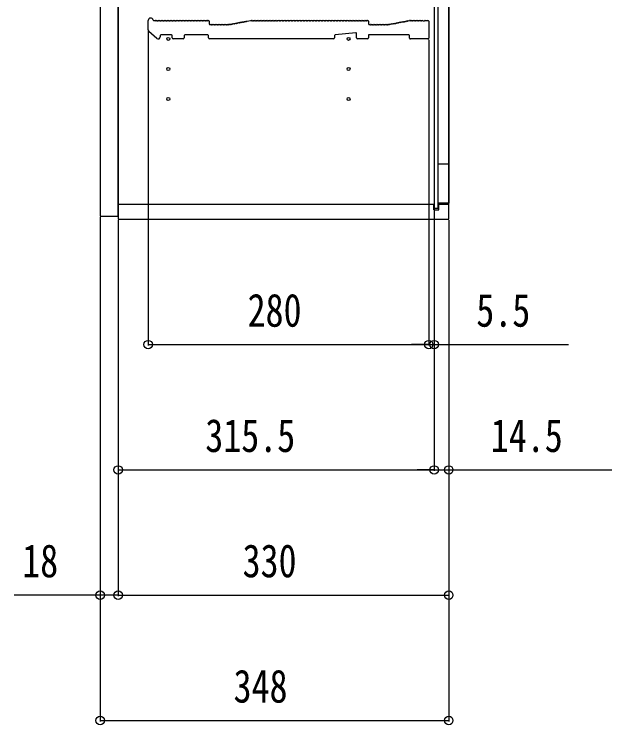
# Model space of a CAD drawing. Units: millimetres, scale not verified. Extents: x -4205 to 4205, y -2970 to 2970.
# Drawn here: x -840 to -243, y -2245 to -1536 of the extents above; entities that cross this region are included whole.
import ezdxf
from ezdxf.enums import TextEntityAlignment as Align

# ---------------------------------------------------------------- set-up
doc = ezdxf.new("R2010")
doc.units = ezdxf.units.MM
doc.header["$LTSCALE"] = 20
for name, color, linetype in [('0-2_YKK_11', 7, 'Continuous'), ('0-3_YKK_12', 2, 'Continuous'), ('0-5_YKK_D', 6, 'Continuous')]:
    doc.layers.add(name, color=color, linetype=linetype)
doc.styles.add('ＭＳ ゴシック', font='')
doc.styles.get('ＭＳ ゴシック').set_extended_font_data('MS Gothic')

msp = doc.modelspace()

# ---------------------------------------------------------------- linework, layer by layer
at = {"layer": '0-2_YKK_11'}
for p, q in [((-705.98, -1552.09), (-705.98, -1542.7)), ((-700.35, -1542.7), (-698.98, -1542.7)), ((-698.42, -1542.9), (-698.04, -1542.9)), ((-696.92, -1542.9), (-696.54, -1542.9)), ((-695.42, -1542.9), (-695.04, -1542.9)), ((-693.92, -1542.9), (-693.54, -1542.9)), ((-692.42, -1542.9), (-692.04, -1542.9)), ((-690.92, -1542.9), (-690.54, -1542.9)), ((-689.42, -1542.9), (-689.04, -1542.9)), ((-687.92, -1542.9), (-687.54, -1542.9)), ((-686.42, -1542.9), (-686.04, -1542.9)), ((-684.92, -1542.9), (-684.54, -1542.9)), ((-683.42, -1542.9), (-683.04, -1542.9)), ((-681.92, -1542.9), (-681.54, -1542.9)), ((-680.42, -1542.9), (-680.04, -1542.9)), ((-678.92, -1542.9), (-678.54, -1542.9)), ((-677.42, -1542.9), (-677.04, -1542.9)), ((-675.92, -1542.9), (-675.54, -1542.9)), ((-674.42, -1542.9), (-674.04, -1542.9)), ((-672.92, -1542.9), (-672.54, -1542.9)), ((-671.42, -1542.9), (-671.04, -1542.9)), ((-669.92, -1542.9), (-669.54, -1542.9)), ((-668.42, -1542.9), (-668.04, -1542.9)), ((-666.92, -1542.9), (-666.54, -1542.9)), ((-665.42, -1542.9), (-665.04, -1542.9)), ((-663.92, -1542.9), (-663.54, -1542.9)), ((-662.42, -1542.9), (-662.04, -1542.9)), ((-660.92, -1542.9), (-660.54, -1542.9)), ((-659.42, -1542.9), (-659.04, -1542.9)), ((-657.92, -1542.9), (-657.54, -1542.9)), ((-656.42, -1542.9), (-656.04, -1542.9)), ((-654.92, -1542.9), (-654.54, -1542.9)), ((-653.42, -1542.9), (-653.04, -1542.9)), ((-651.92, -1542.9), (-651.54, -1542.9)), ((-650.42, -1542.9), (-650.04, -1542.9)), ((-648.92, -1542.9), (-648.54, -1542.9)), ((-647.42, -1542.9), (-647.04, -1542.9)), ((-646.48, -1542.7), (-645.68, -1542.7)), ((-644.98, -1543.4), (-644.98, -1546)), ((-616.82, -1545.35), (-616.44, -1545.28)), ((-615.34, -1545.07), (-614.97, -1545)), ((-613.87, -1544.79), (-613.49, -1544.72)), ((-612.4, -1544.51), (-612.02, -1544.44)), ((-610.92, -1544.23), (-610.55, -1544.16)), ((-609.45, -1543.95), (-609.07, -1543.88)), ((-607.97, -1543.67), (-607.6, -1543.6)), ((-602.42, -1542.9), (-602.04, -1542.9)), ((-600.92, -1542.9), (-600.54, -1542.9)), ((-599.42, -1542.9), (-599.04, -1542.9)), ((-597.92, -1542.9), (-597.54, -1542.9)), ((-596.42, -1542.9), (-596.04, -1542.9)), ((-594.92, -1542.9), (-594.54, -1542.9)), ((-593.42, -1542.9), (-593.04, -1542.9)), ((-591.92, -1542.9), (-591.54, -1542.9)), ((-590.42, -1542.9), (-590.04, -1542.9)), ((-588.92, -1542.9), (-588.54, -1542.9)), ((-587.42, -1542.9), (-587.04, -1542.9)), ((-585.92, -1542.9), (-585.54, -1542.9)), ((-584.42, -1542.9), (-584.04, -1542.9)), ((-582.92, -1542.9), (-582.54, -1542.9)), ((-581.42, -1542.9), (-581.04, -1542.9)), ((-579.92, -1542.9), (-579.54, -1542.9)), ((-578.42, -1542.9), (-578.04, -1542.9)), ((-576.92, -1542.9), (-576.54, -1542.9)), ((-575.42, -1542.9), (-575.04, -1542.9)), ((-573.92, -1542.9), (-573.54, -1542.9)), ((-572.42, -1542.9), (-572.04, -1542.9)), ((-570.92, -1542.9), (-570.54, -1542.9)), ((-569.42, -1542.9), (-569.04, -1542.9)), ((-567.92, -1542.9), (-567.54, -1542.9)), ((-566.42, -1542.9), (-566.04, -1542.9)), ((-564.92, -1542.9), (-564.54, -1542.9)), ((-563.42, -1542.9), (-563.04, -1542.9)), ((-561.92, -1542.9), (-561.54, -1542.9)), ((-560.42, -1542.9), (-560.04, -1542.9)), ((-558.92, -1542.9), (-558.54, -1542.9)), ((-557.42, -1542.9), (-557.04, -1542.9)), ((-555.92, -1542.9), (-555.54, -1542.9)), ((-554.42, -1542.9), (-554.04, -1542.9)), ((-552.92, -1542.9), (-552.54, -1542.9)), ((-551.42, -1542.9), (-551.04, -1542.9)), ((-549.92, -1542.9), (-549.54, -1542.9)), ((-548.42, -1542.9), (-548.04, -1542.9)), ((-546.92, -1542.9), (-546.54, -1542.9)), ((-545.42, -1542.9), (-545.04, -1542.9)), ((-543.92, -1542.9), (-543.54, -1542.9)), ((-542.42, -1542.9), (-542.04, -1542.9)), ((-540.92, -1542.9), (-540.54, -1542.9)), ((-539.42, -1542.9), (-539.04, -1542.9)), ((-537.92, -1542.9), (-537.54, -1542.9)), ((-536.42, -1542.9), (-536.04, -1542.9)), ((-534.92, -1542.9), (-534.54, -1542.9)), ((-533.42, -1542.9), (-533.04, -1542.9)), ((-531.92, -1542.9), (-531.54, -1542.9)), ((-530.42, -1542.9), (-530.04, -1542.9)), ((-528.92, -1542.9), (-528.54, -1542.9)), ((-527.42, -1542.9), (-527.04, -1542.9)), ((-525.92, -1542.9), (-525.54, -1542.9)), ((-524.42, -1542.9), (-524.04, -1542.9)), ((-522.92, -1542.9), (-522.54, -1542.9)), ((-521.42, -1542.9), (-521.04, -1542.9)), ((-519.92, -1542.9), (-519.54, -1542.9)), ((-518.42, -1542.9), (-518.04, -1542.9)), ((-516.92, -1542.9), (-516.54, -1542.9)), ((-515.42, -1542.9), (-515.04, -1542.9)), ((-513.92, -1542.9), (-513.54, -1542.9)), ((-512.42, -1542.9), (-512.04, -1542.9)), ((-510.92, -1542.9), (-510.54, -1542.9)), ((-509.42, -1542.9), (-509.04, -1542.9)), ((-507.92, -1542.9), (-507.54, -1542.9)), ((-506.42, -1542.9), (-506.04, -1542.9)), ((-504.92, -1542.9), (-504.54, -1542.9)), ((-503.42, -1542.9), (-503.04, -1542.9)), ((-501.92, -1542.9), (-501.54, -1542.9)), ((-500.42, -1542.9), (-500.04, -1542.9)), ((-498.92, -1542.9), (-498.54, -1542.9)), ((-497.42, -1542.9), (-497.04, -1542.9)), ((-495.92, -1542.9), (-495.54, -1542.9)), ((-494.42, -1542.9), (-494.04, -1542.9)), ((-492.92, -1542.9), (-492.54, -1542.9)), ((-491.42, -1542.9), (-491.04, -1542.9)), ((-489.92, -1542.9), (-489.54, -1542.9)), ((-488.42, -1542.9), (-488.04, -1542.9)), ((-487.48, -1542.7), (-486.68, -1542.7)), ((-485.98, -1543.4), (-485.98, -1546)), ((-457.82, -1545.35), (-457.44, -1545.28)), ((-456.34, -1545.07), (-455.97, -1545)), ((-454.87, -1544.79), (-454.49, -1544.72)), ((-453.4, -1544.51), (-453.02, -1544.44)), ((-451.92, -1544.23), (-451.55, -1544.16)), ((-450.45, -1543.95), (-450.07, -1543.88)), ((-448.97, -1543.67), (-448.6, -1543.6)), ((-447.5, -1543.39), (-447.13, -1543.32)), ((-446.61, -1543.02), (-445.04, -1542.72)), ((-444.91, -1542.7), (-444.48, -1542.7)), ((-443.92, -1542.9), (-443.54, -1542.9)), ((-442.42, -1542.9), (-442.04, -1542.9)), ((-440.92, -1542.9), (-440.54, -1542.9)), ((-439.42, -1542.9), (-439.04, -1542.9)), ((-437.92, -1542.9), (-437.54, -1542.9)), ((-436.42, -1542.9), (-436.04, -1542.9)), ((-434.92, -1542.9), (-434.54, -1542.9)), ((-433.42, -1542.9), (-433.04, -1542.9)), ((-429.48, -1542.7), (-426.68, -1542.7)), ((-425.98, -1543.4), (-425.98, -1560.3)), ((-644.28, -1546.7), (-643.48, -1546.7)), ((-642.92, -1546.9), (-642.54, -1546.9)), ((-641.42, -1546.9), (-641.04, -1546.9)), ((-639.92, -1546.9), (-639.54, -1546.9)), ((-638.42, -1546.9), (-638.04, -1546.9)), ((-636.92, -1546.9), (-636.54, -1546.9)), ((-635.42, -1546.9), (-635.04, -1546.9)), ((-633.92, -1546.9), (-633.54, -1546.9)), ((-632.42, -1546.9), (-632.04, -1546.9)), ((-630.92, -1546.9), (-630.54, -1546.9)), ((-629.42, -1546.9), (-629.04, -1546.9)), ((-627.92, -1546.9), (-627.54, -1546.9)), ((-626.42, -1546.9), (-626.04, -1546.9)), ((-625.48, -1546.7), (-625.04, -1546.7)), ((-625.04, -1546.7), (-625.48, -1546.7)), ((-624.18, -1546.76), (-623.81, -1546.69)), ((-622.71, -1546.48), (-622.34, -1546.41)), ((-621.24, -1546.2), (-620.86, -1546.12)), ((-619.76, -1545.92), (-619.39, -1545.84)), ((-618.29, -1545.63), (-617.91, -1545.56)), ((-485.28, -1546.7), (-484.48, -1546.7)), ((-483.92, -1546.9), (-483.54, -1546.9)), ((-482.42, -1546.9), (-482.04, -1546.9)), ((-480.92, -1546.9), (-480.54, -1546.9)), ((-479.42, -1546.9), (-479.04, -1546.9)), ((-477.92, -1546.9), (-477.54, -1546.9)), ((-476.42, -1546.9), (-476.04, -1546.9)), ((-474.92, -1546.9), (-474.54, -1546.9)), ((-473.42, -1546.9), (-473.04, -1546.9)), ((-471.92, -1546.9), (-471.54, -1546.9)), ((-470.42, -1546.9), (-470.04, -1546.9)), ((-468.92, -1546.9), (-468.54, -1546.9)), ((-467.42, -1546.9), (-467.04, -1546.9)), ((-466.48, -1546.7), (-466.04, -1546.7)), ((-465.91, -1546.69), (-465.77, -1546.66)), ((-465.18, -1546.76), (-464.81, -1546.69)), ((-463.71, -1546.48), (-463.34, -1546.41)), ((-462.24, -1546.2), (-461.86, -1546.12)), ((-460.76, -1545.92), (-460.39, -1545.84)), ((-459.29, -1545.63), (-458.91, -1545.56)), ((-697.28, -1560.52), (-705.28, -1553.6)), ((-693.98, -1557.7), (-693.98, -1559)), ((-682.68, -1557), (-693.28, -1557)), ((-681.98, -1560), (-681.98, -1557.7)), ((-669.98, -1557.7), (-669.98, -1560)), ((-646.48, -1557), (-669.28, -1557)), ((-645.78, -1560), (-645.78, -1557.7)), ((-519.98, -1557.64), (-519.98, -1560)), ((-498.74, -1555.07), (-519.34, -1556.95)), ((-497.98, -1560), (-497.98, -1555.77)), ((-444.98, -1560.3), (-444.98, -1557.7)), ((-670.98, -1561), (-680.98, -1561)), ((-486.98, -1561), (-496.98, -1561)), ((-426.68, -1561), (-444.28, -1561))]:
    msp.add_line(p, q, dxfattribs=at)
for points in [[(-607.09, -1543.3), (-603.98, -1542.7), (-602.98, -1542.7)], [(-431.92, -1542.91), (-431.73, -1542.97), (-430.23, -1542.97), (-430.04, -1542.91)], [(-624.77, -1546.66), (-624.91, -1546.69), (-624.77, -1546.66)], [(-445.68, -1557), (-485.98, -1557), (-485.98, -1560)], [(-520.98, -1561), (-547.4, -1561), (-547.65, -1560.88), (-548.31, -1560.88), (-548.55, -1561), (-575.4, -1561), (-575.65, -1560.88), (-576.31, -1560.88), (-576.55, -1561), (-603.4, -1561), (-603.65, -1560.88), (-604.31, -1560.88), (-604.55, -1561), (-644.78, -1561)]]:
    msp.add_lwpolyline(points, dxfattribs=at)
for centre, radius, start, end in [((-703.48, -1542.7), 2.5, 12.63563, 180), ((-700.35, -1542), 0.7, 192.63563, 270), ((-698.98, -1543.58), 0.88, 50.536, 90), ((-697.48, -1543.58), 0.88, 50.536, 129.464), ((-695.98, -1543.58), 0.88, 50.536, 129.464), ((-694.48, -1543.58), 0.88, 50.536, 129.464), ((-692.98, -1543.58), 0.88, 50.536, 129.464), ((-691.48, -1543.58), 0.88, 50.536, 129.464), ((-689.98, -1543.58), 0.88, 50.536, 129.464), ((-688.48, -1543.58), 0.88, 50.536, 129.464), ((-686.98, -1543.58), 0.88, 50.536, 129.464), ((-685.48, -1543.58), 0.88, 50.536, 129.464), ((-683.98, -1543.58), 0.88, 50.536, 129.464), ((-682.48, -1543.58), 0.88, 50.536, 129.464), ((-680.98, -1543.58), 0.88, 50.536, 129.464), ((-679.48, -1543.58), 0.88, 50.536, 129.464), ((-677.98, -1543.58), 0.88, 50.536, 129.464), ((-676.48, -1543.58), 0.88, 50.536, 129.464), ((-674.98, -1543.58), 0.88, 50.536, 129.464), ((-673.48, -1543.58), 0.88, 50.536, 129.464), ((-671.98, -1543.58), 0.88, 50.536, 129.464), ((-670.48, -1543.58), 0.88, 50.536, 129.464), ((-668.98, -1543.58), 0.88, 50.536, 129.464), ((-667.48, -1543.58), 0.88, 50.536, 129.464), ((-665.98, -1543.58), 0.88, 50.536, 129.464), ((-664.48, -1543.58), 0.88, 50.536, 129.464), ((-662.98, -1543.58), 0.88, 50.536, 129.464), ((-661.48, -1543.58), 0.88, 50.536, 129.464), ((-659.98, -1543.58), 0.88, 50.536, 129.464), ((-658.48, -1543.58), 0.88, 50.536, 129.464), ((-656.98, -1543.58), 0.88, 50.536, 129.464), ((-655.48, -1543.58), 0.88, 50.536, 129.464), ((-653.98, -1543.58), 0.88, 50.536, 129.464), ((-652.48, -1543.58), 0.88, 50.536, 129.464), ((-650.98, -1543.58), 0.88, 50.536, 129.464), ((-649.48, -1543.58), 0.88, 50.536, 129.464), ((-647.98, -1543.58), 0.88, 50.536, 129.464), ((-646.48, -1543.58), 0.88, 90, 129.464), ((-645.68, -1543.4), 0.7, 0, 90), ((-617.24, -1546.13), 0.88, 61.3203, 140.24829), ((-615.76, -1545.85), 0.88, 61.3203, 140.24829), ((-614.29, -1545.56), 0.88, 61.3203, 140.24829), ((-612.82, -1545.28), 0.88, 61.3203, 140.24829), ((-611.34, -1545), 0.88, 61.3203, 140.24829), ((-609.87, -1544.72), 0.88, 61.3203, 140.24829), ((-608.4, -1544.44), 0.88, 61.3203, 140.24829), ((-606.92, -1544.16), 0.88, 100.7843, 140.24829), ((-602.98, -1543.58), 0.88, 50.536, 90), ((-601.48, -1543.58), 0.88, 50.536, 129.464), ((-599.98, -1543.58), 0.88, 50.536, 129.464), ((-598.48, -1543.58), 0.88, 50.536, 129.464), ((-596.98, -1543.58), 0.88, 50.536, 129.464), ((-595.48, -1543.58), 0.88, 50.536, 129.464), ((-593.98, -1543.58), 0.88, 50.536, 129.464), ((-592.48, -1543.58), 0.88, 50.536, 129.464), ((-590.98, -1543.58), 0.88, 50.536, 129.464), ((-589.48, -1543.58), 0.88, 50.536, 129.464), ((-587.98, -1543.58), 0.88, 50.536, 129.464), ((-586.48, -1543.58), 0.88, 50.536, 129.464), ((-584.98, -1543.58), 0.88, 50.536, 129.464), ((-583.48, -1543.58), 0.88, 50.536, 129.464), ((-581.98, -1543.58), 0.88, 50.536, 129.464), ((-580.48, -1543.58), 0.88, 50.536, 129.464), ((-578.98, -1543.58), 0.88, 50.536, 129.464), ((-577.48, -1543.58), 0.88, 50.536, 129.464), ((-575.98, -1543.58), 0.88, 50.536, 129.464), ((-574.48, -1543.58), 0.88, 50.536, 129.464), ((-572.98, -1543.58), 0.88, 50.536, 129.464), ((-571.48, -1543.58), 0.88, 50.536, 129.464), ((-569.98, -1543.58), 0.88, 50.536, 129.464), ((-568.48, -1543.58), 0.88, 50.536, 129.464), ((-566.98, -1543.58), 0.88, 50.536, 129.464), ((-565.48, -1543.58), 0.88, 50.536, 129.464), ((-563.98, -1543.58), 0.88, 50.536, 129.464), ((-562.48, -1543.58), 0.88, 50.536, 129.464), ((-560.98, -1543.58), 0.88, 50.536, 129.464), ((-559.48, -1543.58), 0.88, 50.536, 129.464), ((-557.98, -1543.58), 0.88, 50.536, 129.464), ((-556.48, -1543.58), 0.88, 50.536, 129.464), ((-554.98, -1543.58), 0.88, 50.536, 129.464), ((-553.48, -1543.58), 0.88, 50.536, 129.464), ((-551.98, -1543.58), 0.88, 50.536, 129.464), ((-550.48, -1543.58), 0.88, 50.536, 129.464), ((-548.98, -1543.58), 0.88, 50.536, 129.464), ((-547.48, -1543.58), 0.88, 50.536, 129.464), ((-545.98, -1543.58), 0.88, 50.536, 129.464), ((-544.48, -1543.58), 0.88, 50.536, 129.464), ((-542.98, -1543.58), 0.88, 50.536, 129.464), ((-541.48, -1543.58), 0.88, 50.536, 129.464), ((-539.98, -1543.58), 0.88, 50.536, 129.464), ((-538.48, -1543.58), 0.88, 50.536, 129.464), ((-536.98, -1543.58), 0.88, 50.536, 129.464), ((-535.48, -1543.58), 0.88, 50.536, 129.464), ((-533.98, -1543.58), 0.88, 50.536, 129.464), ((-532.48, -1543.58), 0.88, 50.536, 129.464), ((-530.98, -1543.58), 0.88, 50.536, 129.464), ((-529.48, -1543.58), 0.88, 50.536, 129.464), ((-527.98, -1543.58), 0.88, 50.536, 129.464), ((-526.48, -1543.58), 0.88, 50.536, 129.464), ((-524.98, -1543.58), 0.88, 50.536, 129.464), ((-523.48, -1543.58), 0.88, 50.536, 129.464), ((-521.98, -1543.58), 0.88, 50.536, 129.464), ((-520.48, -1543.58), 0.88, 50.536, 129.464), ((-518.98, -1543.58), 0.88, 50.536, 129.464), ((-517.48, -1543.58), 0.88, 50.536, 129.464), ((-515.98, -1543.58), 0.88, 50.536, 129.464), ((-514.48, -1543.58), 0.88, 50.536, 129.464), ((-512.98, -1543.58), 0.88, 50.536, 129.464), ((-511.48, -1543.58), 0.88, 50.536, 129.464), ((-509.98, -1543.58), 0.88, 50.536, 129.464), ((-508.48, -1543.58), 0.88, 50.536, 129.464), ((-506.98, -1543.58), 0.88, 50.536, 129.464), ((-505.48, -1543.58), 0.88, 50.536, 129.464), ((-503.98, -1543.58), 0.88, 50.536, 129.464), ((-502.48, -1543.58), 0.88, 50.536, 129.464), ((-500.98, -1543.58), 0.88, 50.536, 129.464), ((-499.48, -1543.58), 0.88, 50.536, 129.464), ((-497.98, -1543.58), 0.88, 50.536, 129.464), ((-496.48, -1543.58), 0.88, 50.536, 129.464), ((-494.98, -1543.58), 0.88, 50.536, 129.464), ((-493.48, -1543.58), 0.88, 50.536, 129.464), ((-491.98, -1543.58), 0.88, 50.536, 129.464), ((-490.48, -1543.58), 0.88, 50.536, 129.464), ((-488.98, -1543.58), 0.88, 50.536, 129.464), ((-487.48, -1543.58), 0.88, 90, 129.464), ((-486.68, -1543.4), 0.7, 0, 90), ((-458.24, -1546.13), 0.88, 61.3203, 140.24829), ((-456.76, -1545.85), 0.88, 61.3203, 140.24829), ((-455.29, -1545.56), 0.88, 61.3203, 140.24829), ((-453.82, -1545.28), 0.88, 61.3203, 140.24829), ((-452.34, -1545), 0.88, 61.3203, 140.24829), ((-450.87, -1544.72), 0.88, 61.3203, 140.24829), ((-449.4, -1544.44), 0.88, 61.3203, 140.24829), ((-447.92, -1544.16), 0.88, 61.3203, 140.24829), ((-446.45, -1543.88), 0.88, 100.7843, 140.24829), ((-444.91, -1543.4), 0.7, 90, 100.7843), ((-444.48, -1543.58), 0.88, 50.536, 90), ((-442.98, -1543.58), 0.88, 50.536, 129.464), ((-441.48, -1543.58), 0.88, 50.536, 129.464), ((-439.98, -1543.58), 0.88, 50.536, 129.464), ((-438.48, -1543.58), 0.88, 50.536, 129.464), ((-436.98, -1543.58), 0.88, 50.536, 129.464), ((-435.48, -1543.58), 0.88, 50.536, 129.464), ((-433.98, -1543.58), 0.88, 50.536, 129.464), ((-432.48, -1543.58), 0.88, 50.46055, 129.464), ((-429.48, -1543.58), 0.88, 90, 129.53945), ((-426.68, -1543.4), 0.7, 0, 90), ((-703.98, -1552.09), 2, 180, 229.16128), ((-644.28, -1546), 0.7, 180, 270), ((-643.48, -1547.58), 0.88, 50.536, 90), ((-641.98, -1547.58), 0.88, 50.536, 129.464), ((-640.48, -1547.58), 0.88, 50.536, 129.464), ((-638.98, -1547.58), 0.88, 50.536, 129.464), ((-637.48, -1547.58), 0.88, 50.536, 129.464), ((-635.98, -1547.58), 0.88, 50.536, 129.464), ((-634.48, -1547.58), 0.88, 50.536, 129.464), ((-632.98, -1547.58), 0.88, 50.536, 129.464), ((-631.48, -1547.58), 0.88, 50.536, 129.464), ((-629.98, -1547.58), 0.88, 50.536, 129.464), ((-628.48, -1547.58), 0.88, 50.536, 129.464), ((-626.98, -1547.58), 0.88, 50.536, 129.464), ((-625.48, -1547.58), 0.88, 90, 129.464), ((-625.04, -1546), 0.7, 270, 280.7843), ((-625.04, -1546), 0.7, 270, 280.7843), ((-624.61, -1547.53), 0.88, 61.3203, 100.7843), ((-623.13, -1547.25), 0.88, 61.3203, 140.24829), ((-621.66, -1546.97), 0.88, 61.3203, 140.24829), ((-620.19, -1546.69), 0.88, 61.3203, 140.24829), ((-618.71, -1546.41), 0.88, 61.3203, 140.24829), ((-485.28, -1546), 0.7, 180, 270), ((-484.48, -1547.58), 0.88, 50.536, 90), ((-482.98, -1547.58), 0.88, 50.536, 129.464), ((-481.48, -1547.58), 0.88, 50.536, 129.464), ((-479.98, -1547.58), 0.88, 50.536, 129.464), ((-478.48, -1547.58), 0.88, 50.536, 129.464), ((-476.98, -1547.58), 0.88, 50.536, 129.464), ((-475.48, -1547.58), 0.88, 50.536, 129.464), ((-473.98, -1547.58), 0.88, 50.536, 129.464), ((-472.48, -1547.58), 0.88, 50.536, 129.464), ((-470.98, -1547.58), 0.88, 50.536, 129.464), ((-469.48, -1547.58), 0.88, 50.536, 129.464), ((-467.98, -1547.58), 0.88, 50.536, 129.464), ((-466.48, -1547.58), 0.88, 90, 129.464), ((-466.04, -1546), 0.7, 270, 280.7843), ((-465.61, -1547.53), 0.88, 61.3203, 100.7843), ((-464.13, -1547.25), 0.88, 61.3203, 140.24829), ((-462.66, -1546.97), 0.88, 61.3203, 140.24829), ((-461.19, -1546.69), 0.88, 61.3203, 140.24829), ((-459.71, -1546.41), 0.88, 61.3203, 140.24829), ((-695.98, -1559), 2, 229.16128, 0), ((-693.28, -1557.7), 0.7, 90, 180), ((-682.68, -1557.7), 0.7, 0, 90), ((-669.28, -1557.7), 0.7, 90, 180), ((-646.48, -1557.7), 0.7, 0, 90), ((-519.28, -1557.64), 0.7, 95.19443, 180), ((-498.68, -1555.77), 0.7, 0, 95.19443), ((-445.68, -1557.7), 0.7, 0, 90), ((-680.98, -1560), 1, 180, 270), ((-670.98, -1560), 1, 270, 0), ((-644.78, -1560), 1, 180, 270), ((-520.98, -1560), 1, 270, 0), ((-496.98, -1560), 1, 180, 270), ((-486.98, -1560), 1, 270, 0), ((-444.28, -1560.3), 0.7, 180, 270), ((-426.68, -1560.3), 0.7, 270, 0)]:
    msp.add_arc(centre, radius, start, end, dxfattribs=at)
at = {"layer": '0-3_YKK_12'}
for p, q in [((-405.98, -1016.25), (-405.98, -1685.75)), ((-735.98, -1726), (-420.98, -1726)), ((-420.98, -1731.5), (-420.98, -1726)), ((-415.98, -1726), (-405.98, -1726)), ((-415.98, -1731.5), (-415.98, -1726)), ((-420.98, -1731.5), (-415.98, -1731.5))]:
    msp.add_line(p, q, dxfattribs=at)
for points in [[(-753.98, -1738), (-735.98, -1738), (-735.98, -964), (-753.98, -964)], [(-735.98, -1741), (-405.98, -1741), (-405.98, -961), (-735.98, -961)], [(-420.48, -1729.75), (-416.48, -1729.75), (-416.48, -972.25), (-420.48, -972.25)], [(-416.48, -1685.75), (-405.98, -1685.75), (-405.98, -1724.75), (-416.48, -1724.75)]]:
    msp.add_lwpolyline(points, close=True, dxfattribs=at)
for centre in [(-685.98, -1561), (-505.98, -1561), (-685.98, -1591), (-505.98, -1591), (-685.98, -1621), (-505.98, -1621)]:
    msp.add_circle(centre, 1.55, dxfattribs=at)
at = {"layer": '0-5_YKK_D'}
for p, q in [((-705.98, -1553), (-705.98, -1867)), ((-425.98, -1562), (-425.98, -1867)), ((-425.98, -1562), (-425.98, -1867)), ((-420.48, -1730.75), (-420.48, -1992)), ((-420.48, -1730.75), (-420.48, -1992)), ((-420.48, -1730.75), (-420.48, -1867)), ((-753.98, -1739), (-753.98, -2117)), ((-753.98, -1739), (-753.98, -2242)), ((-735.98, -1742), (-735.98, -1992)), ((-735.98, -1742), (-735.98, -2117)), ((-735.98, -1742), (-735.98, -2117)), ((-405.98, -1742), (-405.98, -1992)), ((-405.98, -1742), (-405.98, -2117)), ((-405.98, -1742), (-405.98, -2242)), ((-705.98, -1866), (-425.98, -1866)), ((-425.98, -1866), (-442.98, -1866)), ((-425.98, -1866), (-420.48, -1866)), ((-420.48, -1866), (-286.48, -1866)), ((-735.98, -1991), (-420.48, -1991)), ((-420.48, -1991), (-437.48, -1991)), ((-420.48, -1991), (-405.98, -1991)), ((-405.98, -1991), (-243.18, -1991)), ((-735.98, -2116), (-405.98, -2116)), ((-753.98, -2241), (-405.98, -2241))]:
    msp.add_line(p, q, dxfattribs=at)
msp.add_lwpolyline([(-735.98, -2116), (-753.98, -2116), (-839.78, -2116)], dxfattribs=at)
for centre in [(-705.98, -1866), (-425.98, -1866), (-425.98, -1866), (-420.48, -1866), (-735.98, -1991), (-420.48, -1991), (-420.48, -1991), (-405.98, -1991), (-753.98, -2116), (-735.98, -2116), (-735.98, -2116), (-405.98, -2116), (-753.98, -2241), (-405.98, -2241)]:
    msp.add_circle(centre, 4.25, dxfattribs=at)

# ---------------------------------------------------------------- texts
at = {"layer": '0-5_YKK_D', "style": 'ＭＳ ゴシック', "width": 0.8}
for s, p in [('280', (-606.78, -1858)), ('5.5', (-378.48, -1858)), ('315.5', (-649.03, -1983)), ('14.5', (-363.98, -1983)), ('18', (-831.78, -2108)), ('330', (-611.78, -2108)), ('348', (-620.78, -2233))]:
    msp.add_text(s, height=32.99, dxfattribs=at).set_placement(p, align=Align.BOTTOM_LEFT)

doc.saveas('drawing.dxf')
